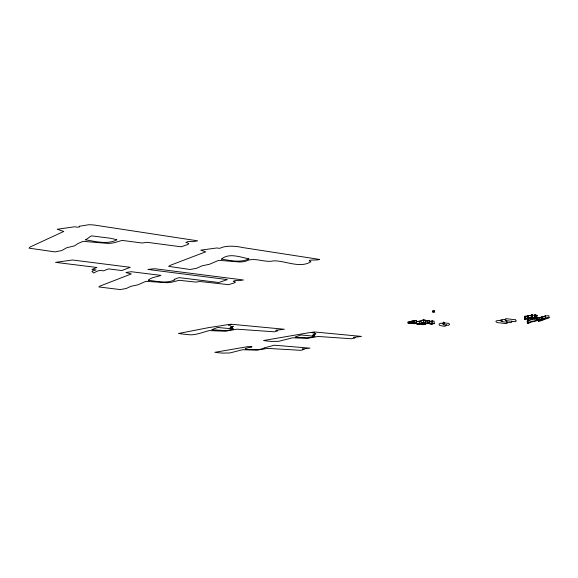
<?xml version="1.0" encoding="UTF-8"?>
<svg xmlns="http://www.w3.org/2000/svg" width="578" height="578" viewBox="0 0 578 578"><rect width="100%" height="100%" fill="white"/><g stroke="black" fill="none" stroke-linecap="round" stroke-linejoin="round"><path stroke-width="0.87" d="M527.143 319.41L528.689 318.637M537.33 317.929L537.569 320.205L539.137 319.8L538.891 317.611L541.889 317.235M527.396 321.014L528.306 320.956L527.165 321.158L527.418 323.16L528.357 323.131L527.656 323.008L527.396 321.014L528.971 320.19A18.698 3.063 -6.9 0 1 533.646 319.013L535.257 318.608L536.341 317.582M413.198 323.34L415.307 323.124L413.219 323.391M539.65 317.604L540.849 317.264M528.01 315.386L530.17 315.624L532.128 314.743M528.27 317.438L527.678 315.35M422.366 322.813L424.397 322.603L422.381 322.864M424.129 320.248L423.175 320.501M426.369 320.898L428.016 320.862M536.846 317.914L537.128 319.909M431.08 323.796L433.081 323.586L431.094 323.846M527.418 323.16L528.66 323.268L529.925 322.459A6.726 1.098 -6.8 0 1 531.355 322.025L544.397 318.948L540.271 320.465L540.098 319.128M532.071 315.472C534.484 315.566 536.919 313.023 535.69 316.99L533.422 317.618M532.042 315.306L532.143 314.894M319.591 259.435L243.432 247.666C236.286 246.084 226.114 245.173 220.16 248.193A9.4 2.42 -4.1 0 1 219.3 248.302L216.764 247.976L200.725 250.151L205.717 251.82L170.293 265.324L168.639 266.371L190.018 269.485L196.52 268.293L201.903 265.887L209.547 264.233L218.751 260.317L239.747 261.993A9.046 2.211 -4.5 0 0 245.188 261.444C254.428 256.473 264.449 263.156 273.885 260.815C286.023 260.837 299.968 268.582 310.885 261.762A4.133 0.983 -5.2 0 0 310.494 261.516C304.953 259.334 318.095 260.541 319.316 259.479M531.97 318.933L531.312 319.042M527.844 317.423L528.812 317.979L524.81 318.355L524.549 316.311L528.09 316.014M535.488 315.624L537.186 315.342M535.495 318.167C528.444 317.864 544.844 316.932 533.494 317.589M525.294 319.078L528.646 318.615M545.292 316.144L541.167 317.091M544.086 316.975L543.522 316.954M524.528 319.114L528.068 318.399M538.205 319.793L538.378 321.137L540.271 320.465M545.43 316.065L544.801 315.964L548.833 315.689L549.1 317.719L540.777 320.891L538.378 321.137M531.746 314.851L531.832 316.939M532.013 316.903L532.389 316.795M535.755 315.386L537.186 315.321M535.683 316.939C537.135 316.144 530.972 318.68 532.526 316.816M531.565 314.923L531.876 316.982C530.286 318.095 526.681 318.117 527.562 315.458M531.962 318.955L532.1 318.341L535.662 318.254L535.062 314.873M535.423 314.938L534.607 315.198M541.853 317.474L541.384 317.597M532.533 316.867L532.273 314.815M541.434 319.114C545.495 318.731 544.7 317.358 549.1 317.719M537.309 318.189L538.869 317.777M421.586 321.989L421.759 323.586L419.079 324.258L416.81 324.012L416.507 320.631L414.224 320.378L411.543 321.065L411.796 323.47L414.086 323.716L416.767 323.037L414.484 322.791L411.796 323.47M407.974 322.134L410.662 321.447L412.959 321.7L413.068 322.734L410.387 323.413L408.09 323.167L407.974 322.134L410.272 322.38L410.387 323.413M415.163 320.978L416.507 320.631M408.09 323.167L410.77 322.481L413.068 322.734M416.557 321.621L420.748 321.108M425.813 324.027L423.566 323.781L420.885 324.453L423.132 324.699L425.813 324.027L425.321 320.14L423.284 319.909L420.849 320.53L421.116 322.929L423.154 323.153L425.581 322.546L423.544 322.314L421.116 322.929M423.703 320.552L425.321 320.14M430.964 321.657L429.627 321.505L432.055 320.898L434.064 321.122L434.331 323.507L431.903 324.114L429.895 323.89L429.599 320.624L427.575 320.393L425.148 321.007L425.408 323.398L427.431 323.622L429.859 323.015L427.843 322.791L425.408 323.398M427.98 321.028L429.599 320.624M416.81 324.012L419.498 323.34L421.759 323.586M429.895 323.89L432.322 323.29L434.331 323.507M534.043 319.316L536.507 318.702M524.549 316.997L524.932 317.062M527.902 319.309L527.23 319.432M527.7 317.922L527.873 319.273L530.257 318.601L531.283 319.013M531.688 319.88L532.403 319.721M527.468 316.433L527.815 316.332L524.925 316.361M525.034 316.339L525.344 318.377L528.082 318.377M529.983 315.906L530.842 315.79M541.116 319.287L539.917 319.627L542.345 319.338L540.777 319.193L539.137 319.8M414.137 321.014L412.945 320.913L415.04 320.711M427.431 320.978L426.398 320.956M537.208 319.75C535.792 319.027 535.56 321.541 533.906 321.021A18.706 3.035 -6.9 0 0 529.224 322.192L527.656 323.008M525.192 319.099L524.571 319.135M410.496 321.715L409.332 322.011L410.098 322.134M537.28 317.907L536.897 317.936M537.54 319.93L537.179 319.959M528.4 315.87L527.541 315.516M410.792 321.7L411.464 321.773M431.376 321.527L430.827 321.397L432.814 321.195M525.041 319.092L524.846 317.062M297.468 337.342L307.785 337.798A3.613 0.629 -5 0 0 308.97 337.697L313.03 336.873A39.008 6.979 -4.8 0 0 313.616 336.707L314.389 336.483A5.202 0.91 -5 0 0 314.894 336.302L301.037 334.965L295.033 337.046L297.15 337.321M536.68 315.306L536.984 317.474M418.024 321.65L420.184 321.274M527.815 321.252L527.165 321.158M442.791 323.853C441.736 322.271 437.51 323.911 439.605 325.45C440.631 325.313 446.924 327.849 446.173 324.598M443.131 324.742L448.651 325.327L449.568 324.453L448.875 323.398L443.362 322.762M536.926 317.727L536.355 317.582L536.615 319.605M506.249 320.176C506.14 318.586 496.972 319.526 501.567 321.606L510.735 322.676L511.826 322.105L511.595 321.108M502.744 321.26C503.351 319.8 492.174 320.147 497.174 322.575L506.357 323.637L507.397 323.145L507.347 322.228M515.106 319.75L505.945 318.644L504.76 319.583L505.721 320.58L515.15 321.715L516.313 320.877L515.366 319.8M506.314 321.686L507.209 322.076M422.186 320.494L424.136 320.198M545.401 315.805L545.668 317.842M542.171 316.881L542.439 318.904M541.492 317.069L541.752 319.092M539.874 318.565L540.047 319.909M538.602 319.62L538.775 320.956M536.391 315.364L536.659 317.409M536.261 315.501L536.529 317.546M535.712 314.844L535.979 316.889M535.387 314.8L535.654 316.845M535.076 316.845L535.25 318.203M534.932 316.982L535.105 318.334M534.52 316.99L534.693 318.348M531.608 317.589L531.839 318.984M528.343 315.386L528.603 317.43M527.656 315.509L527.924 317.553M528.494 321.939L528.66 323.268M527.541 317.979L527.714 319.331M432.055 320.898L432.322 323.29M431.723 322.524L431.903 324.114M427.575 320.393L427.843 322.791M423.284 319.909L423.544 322.314M419.238 320.935L419.498 323.34M414.224 320.378L414.484 322.791M410.662 321.447L410.77 322.481M529.672 320.458A6.726 1.113 -6.9 0 1 530.091 320.306M275.959 330.248L277.389 330.63A3.172 0.578 -4.7 0 1 277.678 330.739A3.511 0.643 -4.7 0 1 277.751 330.797L274.442 331.801L236.864 329.185L225.341 331.259L209.005 330.587A3.403 0.636 -4.2 0 0 208.586 330.768C201.78 332.466 194.634 335.861 187.279 334.503A257.817 55.914 -5.6 0 1 183.284 334.127L178.494 333.499L209.091 327.538L220.717 325.819A17.607 3.396 -4.2 0 0 221.316 325.71L221.453 325.681A9.501 1.799 -4.3 0 1 221.873 325.602L222.292 325.53A16.704 3.222 -4.2 0 0 223.578 325.284L230.832 324.207L284.333 329.25L275.959 330.248M303.92 349.495L300.827 350.319L267.498 348.389L256.943 350.167L242.457 349.719A3.071 0.52 -4.5 0 0 242.052 349.863L229.892 352.956L222.53 353.086A228.924 43.885 -5.7 0 1 219.011 352.804L214.835 352.313L247.832 346.641A4.812 0.831 -4.5 0 0 248.338 346.583L252.022 346.865C236.864 349.95 250.751 349.437 257.607 349.647A3.468 0.585 -4.6 0 0 258.749 349.546L262.542 348.78A37.519 6.459 -4.4 0 0 263.077 348.628L263.778 348.418A4.877 0.824 -4.6 0 0 264.254 348.238L263.785 348.035L274.369 345.225L309.96 348.144L302.352 349.018L303.594 349.329A2.876 0.477 -4.9 0 1 303.797 349.394A3.179 0.527 -4.9 0 1 303.898 349.466L303.912 349.524M148.279 280.251C156.176 281.211 164.918 283.328 172.808 280.691A40.258 9.443 -3.2 0 0 173.602 280.388L174.144 280.157A7.117 1.647 -3.6 0 0 174.816 279.81L174.036 279.42L179.086 277.621L218.744 282.512L227.385 279.586L147.954 269.456A28.553 6.719 -3.4 0 1 152.578 268.922L153.95 268.799A2.969 0.715 -3.4 0 1 155.106 268.77L243.425 279.983L239.617 280.633L235.391 280.547L233.158 281.276L235.058 281.891A3.923 0.889 -4.3 0 1 235.441 282.064L234.148 282.982L228.512 284.636L200.067 281.522L195.79 282.093L179.238 280.294L171.745 282.187A8.605 1.987 -3.6 0 1 166.608 282.693L145.887 281.334L137.904 284.831L130.895 286.334L126.235 288.487L120.224 289.578L98.824 286.941L100.182 286.009L131.307 273.929L125.982 272.578L126.871 272.325L131.293 271.725L160.937 275.381C156.732 277.115 151.877 276.898 148.308 280.193M92.14 271.27L92.205 271.523A41.32 9.992 -3.1 0 0 92.35 271.768L93.484 273.026L97.205 271.212A14.493 3.461 -2.8 0 1 100.117 270.417L103.556 270.836L108.491 268.9L121.835 270.54L130.252 267.296L72.503 259.999L55.56 262.369L96.916 267.469L91.996 269.435L95.999 269.919L92.307 271.096A1.972 0.477 -2.7 0 0 92.14 271.27M529.52 318.211L532.114 317.936L529.52 318.211M311.961 332.711L314.251 332.523L311.983 332.682M228.469 325.002L230.911 324.836L228.469 325.002M312.517 335.312L314.779 335.124L312.525 335.298M230.16 327.878L232.573 327.712L230.16 327.878M313.688 334.062L315.956 333.882L313.695 334.048M230.925 326.505L233.353 326.339L230.94 326.491M79.258 226.28L79.648 226.822L78.514 227.067A10.52 2.933 -2.1 0 1 77.582 227.19L74.511 226.793L57.215 229.264L63.768 231.438L30.28 246.922L28.943 248.143L54.982 251.9L61.781 250.541L66.694 247.76L74.569 245.867L77.994 243.526L83.08 241.337L107.891 243.417A10.043 2.659 -2.7 0 0 113.823 242.811L122.211 240.405L142.123 243.013L147.029 242.305L181.08 246.792L187.351 244.689L188.71 243.967L188.681 243.49A4.545 1.185 -3.7 0 0 188.197 243.259L185.849 242.428L188.32 241.488L193.298 241.655L197.618 240.816L93.824 224.965L88.94 224.712L79.258 226.28M411.601 322.842L409.455 323.03L411.572 322.885M417.995 323.911L420.452 323.687L417.995 323.911M354.935 337.863L351.576 338.751L318.182 336.468L306.976 338.376L292.338 337.805A3.193 0.556 -4.9 0 0 291.897 337.971L278.726 341.309L271.19 341.417A241.026 47.663 -6.4 0 1 267.686 341.085L263.554 340.521L304.642 333.455A16.48 2.977 -4.9 0 0 305.22 333.354L305.357 333.325A8.908 1.575 -5 0 1 305.769 333.253L306.174 333.188A15.635 2.825 -5 0 0 307.424 332.964L314.389 331.967L361.438 336.41L353.447 337.386L354.654 337.675A2.991 0.513 -5.4 0 1 354.878 337.776A3.309 0.564 -5.4 0 1 354.928 337.834L354.935 337.863M221.519 259.103C229.502 260.382 238.627 262.6 246.705 259.76A42.31 10.563 -4.1 0 0 247.608 259.421L248.229 259.168A7.695 1.886 -4.5 0 0 248.981 258.792C240.845 257.485 229.206 252.376 221.519 259.103M85.645 239.856C94.763 241.286 105.478 244.256 114.719 240.838A47.215 12.723 -2.2 0 0 115.578 240.448L116.171 240.152A8.54 2.276 -2.6 0 0 116.843 239.726L110.456 238.244L91.88 235.918A1.358 0.368 -2.4 0 0 91.057 236.034L85.645 239.856M432.619 311.007L434.634 310.95L432.619 311.007M432.676 312.012L434.692 311.961L432.691 311.99M233.274 328.911L233.209 328.969A5.542 1.04 -4.3 0 1 232.696 329.193L231.944 329.438A41.681 7.948 -4 0 1 231.373 329.619L227.248 330.515A3.844 0.715 -4.3 0 1 225.991 330.623L211.656 329.756L217.617 327.466L233.266 328.933M426.643 323.283L428.522 323.131L426.643 323.283M444.215 323.738A0.997 0.78 -83.5 0 0 443.788 322.134A0.997 0.78 -83.5 0 0 442.885 323.478A0.997 0.78 -83.5 0 0 444.215 323.738"/></g></svg>
